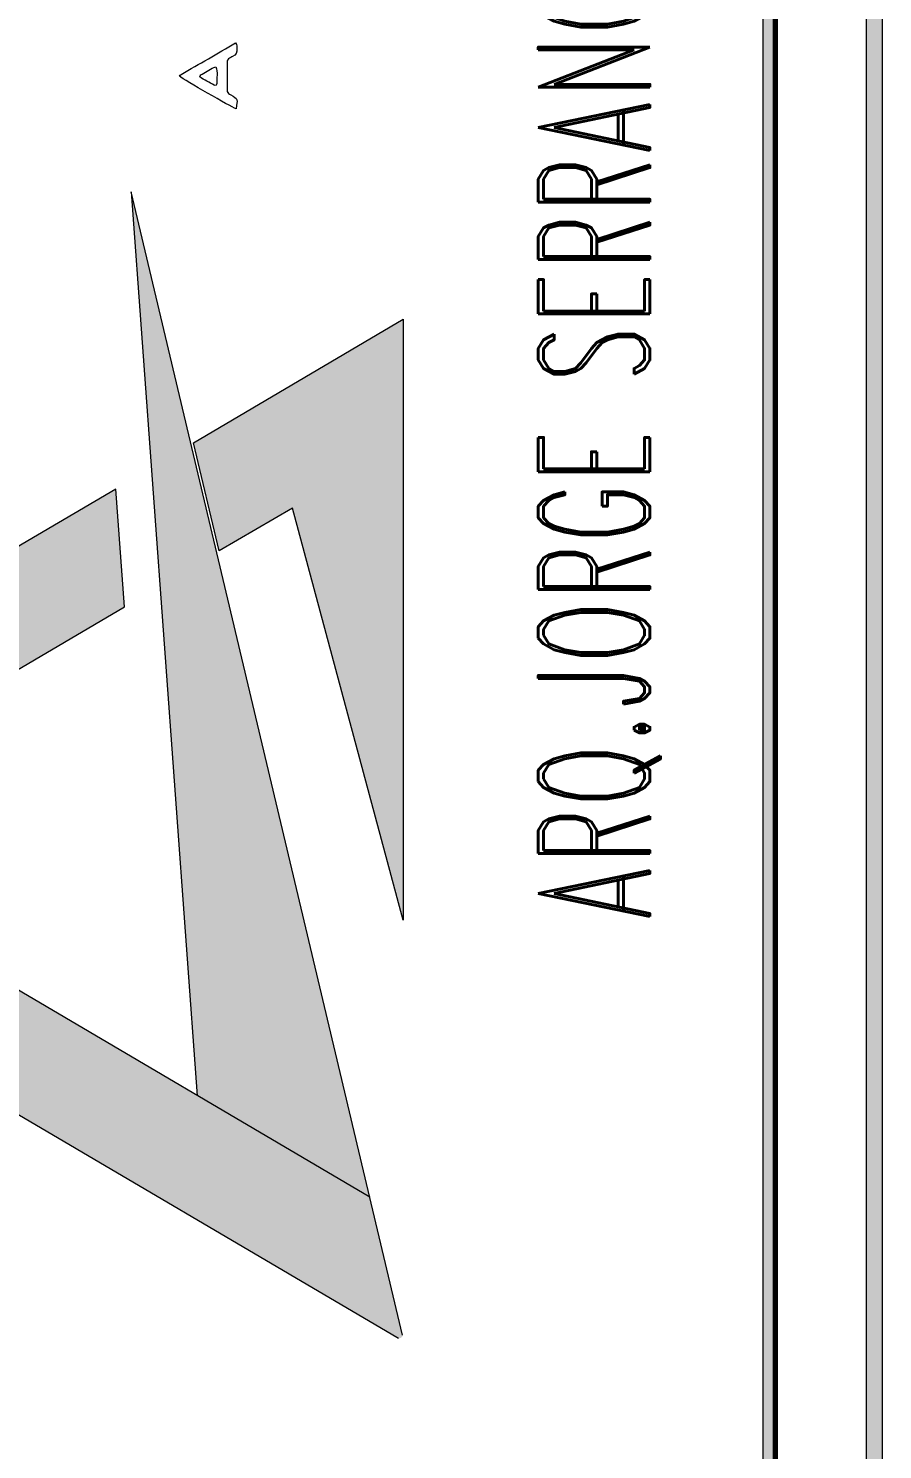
# Model space of a CAD drawing. Header units: metres. Extents: x -144 to 1000, y -717 to 29.
# Drawn here: x 998.786 to 1000.371, y -551.534 to -548.896 of the extents above; entities that cross this region are included whole.
import ezdxf

# ---------------------------------------------------------------- set-up
doc = ezdxf.new("R2010")
doc.units = ezdxf.units.M
doc.layers.get('0').update_dxf_attribs({"color": 1})
for name, color, linetype, lineweight in [('G-ANNO-TTLB', 3, 'Continuous', 18), ('G-ANNO-TTLB-WIDE', 1, 'Continuous', 70), ('G-IMPT', 1, 'Continuous', 9)]:
    doc.layers.add(name, color=color, linetype=linetype, lineweight=lineweight)
doc.styles.add('RomanD', font='romand__.ttf', dxfattribs={"width": 0.6, "height": 0.002084})

# ---------------------------------------------------------------- blocks, each defined once
blk = doc.blocks.new('Bajo Derecha A2 - 00-LOGO ACROMATICO_dwg-1898258-INDICE Y PORTADA')
at = {"layer": 'G-IMPT', "lineweight": 9}
blk.add_hatch(color=256, dxfattribs=at).paths.add_polyline_path([(2.879625, -17.974554), (2.88408, -17.993331), (2.880861, -17.991434)])
h = blk.add_hatch(color=256, dxfattribs=at)
h.paths.add_polyline_path([(2.879502, -17.982308), (2.879338, -17.980106), (2.87047, -17.985312), (2.872429, -17.986467)])
edge = h.paths.add_edge_path()
edge.add_line((2.884716, -17.976935), (2.884702, -17.976935))
edge.add_line((2.884716, -17.976935), (2.884716, -17.988157))
edge.add_line((2.884716, -17.988157), (2.882639, -17.98046))
edge.add_line((2.882639, -17.98046), (2.881272, -17.981259))
edge.add_line((2.881272, -17.981259), (2.88079, -17.979242))
edge.add_line((2.88079, -17.979242), (2.884702, -17.976935))
h = blk.add_hatch(color=256, dxfattribs=at)
edge = h.paths.add_edge_path()
edge.add_line((2.87047, -17.985312), (2.88408, -17.993331))
edge.add_line((2.88408, -17.993331), (2.884686, -17.995888))
edge.add_line((2.884618, -17.99596), (2.884632, -17.995962))
edge.add_line((2.884632, -17.995962), (2.884645, -17.995961))
edge.add_line((2.884645, -17.995961), (2.884658, -17.995957))
edge.add_line((2.884658, -17.995957), (2.88467, -17.99595))
edge.add_line((2.88467, -17.99595), (2.884679, -17.99594))
edge.add_line((2.884679, -17.99594), (2.884686, -17.995928))
edge.add_line((2.884686, -17.995928), (2.884689, -17.995915))
edge.add_line((2.884689, -17.995915), (2.884689, -17.995901))
edge.add_line((2.884689, -17.995901), (2.884686, -17.995888))
edge.add_line((2.884618, -17.99596), (2.868494, -17.986473))
edge.add_line((2.868494, -17.986473), (2.87047, -17.985312))
blk.add_line((2.88408, -17.993331), (2.87047, -17.985312), dxfattribs=at)
at = {"layer": 'G-IMPT', "lineweight": 9, "flags": 128}
for points in [[(2.88469, -17.995902), (2.879625, -17.974554), (2.880861, -17.991434)], [(2.872429, -17.986467), (2.879502, -17.982308), (2.879338, -17.980106), (2.868494, -17.986473), (2.884618, -17.99596)]]:
    blk.add_lwpolyline(points, dxfattribs=at)
blk.add_lwpolyline([(2.881272, -17.981259), (2.88079, -17.979242), (2.884702, -17.976935), (2.884702, -17.988157), (2.882639, -17.98046)], close=True, dxfattribs=at)
at = {"layer": 'G-IMPT', "lineweight": 9}
for points, knots in [([(2.880529, -17.972397), (2.880539, -17.972386), (2.880546, -17.972372), (2.880558, -17.972366), (2.880897, -17.972169), (2.881237, -17.971973), (2.881575, -17.971777)], [0, 0, 0, 0, 1, 1, 1, 2, 2, 2, 2]), ([(2.881575, -17.971777), (2.881612, -17.971813), (2.881595, -17.971849), (2.8816, -17.971881), (2.88161, -17.971953), (2.881586, -17.972005), (2.881516, -17.972032), (2.881497, -17.972039), (2.881482, -17.972053), (2.881464, -17.972061), (2.881429, -17.972078), (2.881416, -17.972106), (2.881416, -17.972144), (2.881417, -17.972316), (2.881417, -17.972489), (2.881416, -17.972661), (2.881416, -17.972695), (2.881433, -17.972716), (2.881461, -17.972731), (2.881469, -17.972735), (2.881478, -17.97274), (2.881486, -17.972745), (2.881618, -17.972827), (2.881618, -17.972827), (2.881584, -17.973006)], [2, 2, 2, 2, 3, 3, 3, 4, 4, 4, 5, 5, 5, 6, 6, 6, 7, 7, 7, 8, 8, 8, 9, 9, 9, 10, 10, 10, 10]), ([(2.881206, -17.972221), (2.881252, -17.972323), (2.881218, -17.97243), (2.881225, -17.972534), (2.881227, -17.972564), (2.881202, -17.97258), (2.881177, -17.972567), (2.881084, -17.972517), (2.880993, -17.972464), (2.880908, -17.972411)], [2, 2, 2, 2, 3, 3, 3, 4, 4, 4, 5, 5, 5, 5]), ([(2.880908, -17.972411), (2.880915, -17.972376), (2.880932, -17.972366), (2.88095, -17.972357), (2.881035, -17.972313), (2.881111, -17.972249), (2.881206, -17.972221)], [0, 0, 0, 0, 1, 1, 1, 2, 2, 2, 2])]:
    blk.add_open_spline(points, degree=3, knots=knots, dxfattribs=at)
blk.add_open_spline([(2.881584, -17.973006), (2.881473, -17.972963), (2.880632, -17.972478), (2.880529, -17.972397)], degree=3, dxfattribs=at)
blk = doc.blocks.new('tarjeta de nathalie 00')
at = {"layer": 'G-IMPT', "lineweight": 9}
h = blk.add_hatch(color=3, dxfattribs=at)
h.paths.add_polyline_path([(-145.238879, -717.384885), (-145.210187, -717.384885), (-145.210187, -716.893552), (-145.210187, -716.799339), (-145.238879, -716.799339), (-145.238879, -716.893792)])
h.paths.add_polyline_path([(-145.209959, -716.799099), (-145.209959, -717.385099), (-145.239202, -717.385099), (-145.239202, -716.799099)])
h.paths.add_polyline_path([(-145.239019, -717.386799), (-145.208259, -717.386799), (-145.208259, -716.797399), (-145.239202, -716.797399), (-146.098659, -716.797399), (-146.098659, -717.386799)])
h.paths.add_polyline_path([(-145.207952, -716.797074), (-145.207952, -717.387099), (-146.098981, -717.387099), (-146.098981, -716.797074)])
at = {"layer": 'G-ANNO-TTLB', "color": 3}
for p, q in [((-145.207952, -717.387099), (-145.207952, -716.797074)), ((-145.207952, -717.387133), (-145.207952, -716.797074)), ((-145.208259, -716.797399), (-145.208259, -717.386799)), ((-145.209959, -717.385099), (-145.209959, -716.799099)), ((-145.210187, -716.893552), (-145.210187, -717.384885))]:
    blk.add_line(p, q, dxfattribs=at)
at = {"layer": 'G-ANNO-TTLB-WIDE', "color": 3}
blk.add_line((-145.209959, -716.799099), (-145.209959, -717.385099), dxfattribs=at)
blk.add_blockref('Bajo Derecha A2 - 00-LOGO ACROMATICO_dwg-1898258-INDICE Y PORTADA', (-148.101603, -699.011034))
at = {"layer": 'G-ANNO-TTLB', "lineweight": 9, "insert": (-145.214377, -716.999229), "char_height": 0.00208359, "width": 0.04593669, "attachment_point": 1, "rotation": 90, "style": 'RomanD'}
blk.add_mtext('ARQ.JORGE SERRANO N. 809.889.6001', dxfattribs=at)

msp = doc.modelspace()

# ---------------------------------------------------------------- block references
at = {"xscale": 99.43160266323505, "yscale": 99.43160266323505, "zscale": 99.43160266323505}
msp.add_blockref('tarjeta de nathalie 00', (15438.6308, 70741.8273), dxfattribs=at)

doc.saveas('drawing.dxf')
